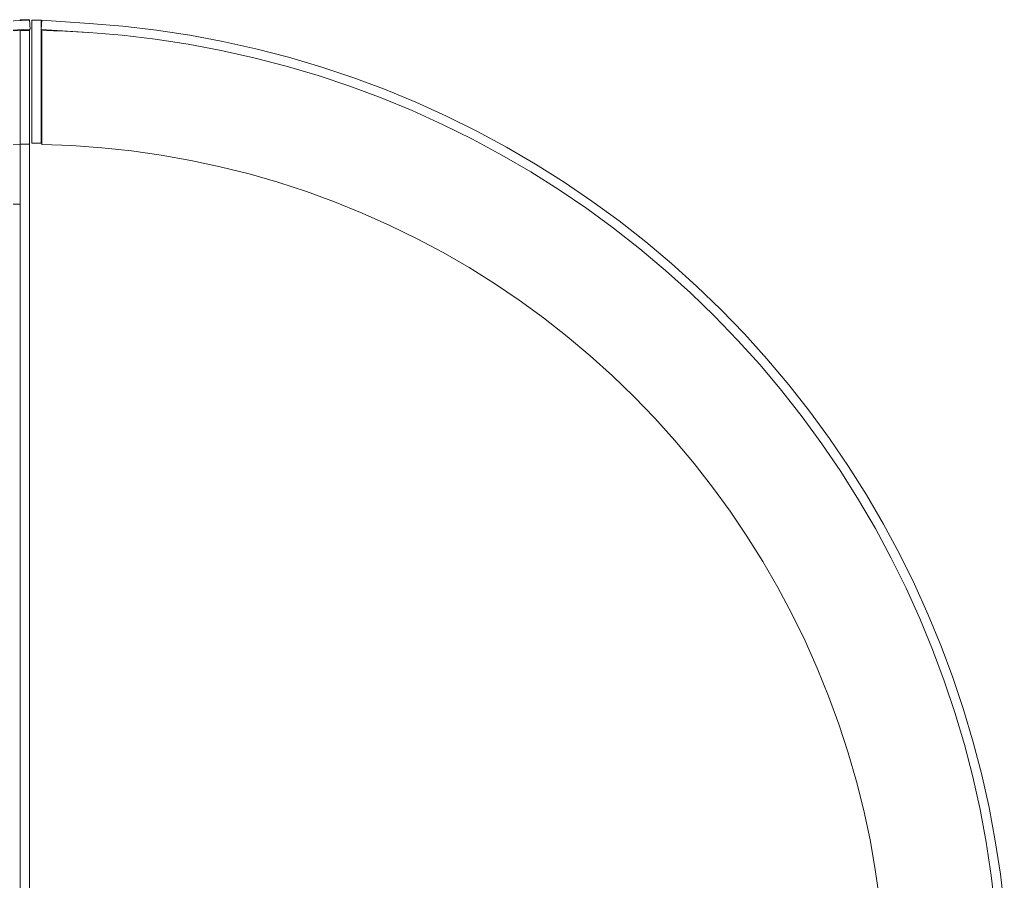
# Model space of a CAD drawing. Header units: inches. Extents: x -0.2 to 94.2, y 2.6 to 69.8.
# Drawn here: x 48.83 to 61.43, y 30.05 to 41.07 of the extents above; entities that cross this region are included whole.
import ezdxf

# ---------------------------------------------------------------- set-up
doc = ezdxf.new("R2010")
doc.units = ezdxf.units.IN
doc.layers.add('ZANO_R', color=7, linetype='Continuous', lineweight=0)

msp = doc.modelspace()

# ---------------------------------------------------------------- linework, layer by layer
at = {"layer": 'ZANO_R'}
for p, q in [((48.95276, 41.06871), (48.3431, 41.04209)), ((48.83358, 41.07377), (48.95169, 41.07377)), ((48.83358, 41.07377), (48.83358, 41.06351)), ((48.95169, 41.07377), (48.95169, 41.06867)), ((48.95791, 40.95071), (48.95276, 41.06871)), ((48.98185, 41.06702), (49.09996, 41.06702)), ((48.98185, 39.49221), (48.98185, 41.06702)), ((49.09996, 41.06702), (49.09996, 39.49221)), ((49.10768, 41.06702), (49.09996, 40.94916)), ((49.10768, 41.06702), (49.71662, 41.02711)), ((50.14704, 40.99148), (49.71662, 41.02711)), ((50.57599, 40.94112), (50.14704, 40.99148)), ((48.34825, 40.9241), (48.95791, 40.95071)), ((48.59157, 40.93234), (48.83358, 40.93583)), ((48.83358, 40.94529), (48.83358, 40.93597)), ((48.95169, 40.93597), (48.83358, 40.93597)), ((48.83358, 40.93597), (48.83358, 39.47927)), ((48.95169, 40.95044), (48.95169, 40.93597)), ((48.95169, 40.93597), (48.95169, 39.47927)), ((49.09996, 40.94916), (49.70889, 40.90925)), ((49.10916, 40.9341), (49.10916, 39.47715)), ((49.10916, 40.9341), (49.40255, 40.92555)), ((49.40255, 40.92555), (49.69566, 40.91011)), ((49.70889, 40.90925), (50.13528, 40.87396)), ((50.13528, 40.87396), (50.56021, 40.82407)), ((51.00296, 40.87608), (50.57599, 40.94112)), ((51.42745, 40.79645), (51.00296, 40.87608)), ((50.56021, 40.82407), (50.98318, 40.75964)), ((50.98318, 40.75964), (51.40369, 40.68075)), ((51.84897, 40.70231), (51.42745, 40.79645)), ((51.40369, 40.68075), (51.82125, 40.5875)), ((51.82125, 40.5875), (52.23537, 40.47999)), ((52.26701, 40.59378), (51.84897, 40.70231)), ((52.68108, 40.47099), (52.26701, 40.59378)), ((52.23537, 40.47999), (52.64556, 40.35834)), ((53.0907, 40.33407), (52.68108, 40.47099)), ((52.64556, 40.35834), (53.05134, 40.22271)), ((53.49538, 40.1832), (53.0907, 40.33407)), ((53.05134, 40.22271), (53.45223, 40.07325)), ((53.89466, 40.01854), (53.49538, 40.1832)), ((53.45223, 40.07325), (53.84777, 39.91014)), ((54.28806, 39.84029), (53.89466, 40.01854)), ((53.84777, 39.91014), (54.23748, 39.73356)), ((54.67512, 39.64867), (54.28806, 39.84029)), ((54.23748, 39.73356), (54.62091, 39.54373)), ((55.05538, 39.44389), (54.67512, 39.64867)), ((48.45982, 39.47077), (48.83358, 39.47911)), ((48.83358, 39.47911), (48.83358, 39.47927)), ((48.95169, 39.47927), (48.83358, 39.47927)), ((48.83358, 39.47911), (48.83358, 17.4319)), ((48.95169, 39.47927), (48.95169, 17.43206)), ((49.09996, 39.49221), (48.98185, 39.49221)), ((49.10916, 39.47715), (49.49258, 39.46294)), ((49.49258, 39.46294), (49.87527, 39.43539)), ((54.62091, 39.54373), (54.99761, 39.34087)), ((49.87527, 39.43539), (50.25678, 39.39454)), ((50.25678, 39.39454), (50.63663, 39.34045)), ((50.63663, 39.34045), (51.01436, 39.27316)), ((54.99761, 39.34087), (55.36713, 39.12522)), ((55.4284, 39.22619), (55.05538, 39.44389)), ((51.01436, 39.27316), (51.38953, 39.19277)), ((55.79374, 38.99584), (55.4284, 39.22619)), ((51.38953, 39.19277), (51.76167, 39.09938)), ((51.76167, 39.09938), (52.13034, 38.99309)), ((55.36713, 39.12522), (55.72904, 38.89703)), ((52.13034, 38.99309), (52.49508, 38.87403)), ((56.15097, 38.7531), (55.79374, 38.99584)), ((52.49508, 38.87403), (52.85546, 38.74236)), ((55.72904, 38.89703), (56.08292, 38.65656)), ((48.66035, 38.71155), (48.83358, 38.71155)), ((52.85546, 38.74236), (53.21104, 38.59822)), ((56.49967, 38.49826), (56.15097, 38.7531)), ((53.21104, 38.59822), (53.56139, 38.4418)), ((56.08292, 38.65656), (56.42835, 38.40411)), ((53.56139, 38.4418), (53.90608, 38.27328)), ((56.83942, 38.23162), (56.49967, 38.49826)), ((56.42835, 38.40411), (56.76492, 38.13996)), ((53.90608, 38.27328), (54.2447, 38.09286)), ((57.16984, 37.95348), (56.83942, 38.23162)), ((54.2447, 38.09286), (54.57684, 37.90077)), ((56.76492, 38.13996), (57.09224, 37.86444)), ((57.49053, 37.66419), (57.16984, 37.95348)), ((54.57684, 37.90077), (54.90209, 37.69724)), ((57.09224, 37.86444), (57.40993, 37.57786)), ((54.90209, 37.69724), (55.22006, 37.48251)), ((57.40993, 37.57786), (57.7176, 37.28055)), ((57.80112, 37.36407), (57.49053, 37.66419)), ((55.22006, 37.48251), (55.53036, 37.25685)), ((57.80112, 37.36407), (58.10124, 37.05348)), ((55.53036, 37.25685), (55.83262, 37.02053)), ((57.7176, 37.28055), (58.01491, 36.97288)), ((58.10124, 37.05348), (58.39053, 36.73279)), ((55.83262, 37.02053), (56.12648, 36.77383)), ((58.01491, 36.97288), (58.30149, 36.65519)), ((56.12648, 36.77383), (56.41157, 36.51705)), ((58.39053, 36.73279), (58.66867, 36.40237)), ((58.30149, 36.65519), (58.57702, 36.32787)), ((56.41157, 36.51705), (56.68756, 36.25051)), ((58.57702, 36.32787), (58.84116, 35.9913)), ((58.66867, 36.40237), (58.93531, 36.06262)), ((56.68756, 36.25051), (56.9541, 35.97452)), ((58.93531, 36.06262), (59.19015, 35.71392)), ((56.9541, 35.97452), (57.21088, 35.68943)), ((58.84116, 35.9913), (59.09361, 35.64587)), ((57.21088, 35.68943), (57.45758, 35.39557)), ((59.19015, 35.71392), (59.43289, 35.35669)), ((59.09361, 35.64587), (59.33408, 35.29199)), ((57.45758, 35.39557), (57.6939, 35.09331)), ((59.33408, 35.29199), (59.56227, 34.93008)), ((59.43289, 35.35669), (59.66324, 34.99135)), ((57.6939, 35.09331), (57.91956, 34.78301)), ((59.56227, 34.93008), (59.77792, 34.56055)), ((59.66324, 34.99135), (59.88094, 34.61833)), ((57.91956, 34.78301), (58.13429, 34.46504)), ((59.77792, 34.56055), (59.98078, 34.18386)), ((59.88094, 34.61833), (60.08572, 34.23807)), ((58.13429, 34.46504), (58.33782, 34.13979)), ((59.98078, 34.18386), (60.17061, 33.80043)), ((60.08572, 34.23807), (60.27734, 33.85101)), ((58.33782, 34.13979), (58.52991, 33.80765)), ((58.52991, 33.80765), (58.71033, 33.46903)), ((60.17061, 33.80043), (60.34719, 33.41072)), ((60.27734, 33.85101), (60.45559, 33.45761)), ((58.71033, 33.46903), (58.87885, 33.12434)), ((60.34719, 33.41072), (60.5103, 33.01518)), ((60.45559, 33.45761), (60.62025, 33.05833)), ((58.87885, 33.12434), (59.03527, 32.77399)), ((60.62025, 33.05833), (60.77112, 32.65365)), ((60.5103, 33.01518), (60.65976, 32.61429)), ((59.03527, 32.77399), (59.17941, 32.41841)), ((60.77112, 32.65365), (60.90804, 32.24403)), ((60.65976, 32.61429), (60.79539, 32.20851)), ((59.17941, 32.41841), (59.31108, 32.05803)), ((60.79539, 32.20851), (60.91704, 31.79832)), ((60.90804, 32.24403), (61.03083, 31.82995)), ((59.31108, 32.05803), (59.43014, 31.69329)), ((60.91704, 31.79832), (61.02455, 31.3842)), ((61.03083, 31.82995), (61.13936, 31.41192)), ((59.43014, 31.69329), (59.53643, 31.32462)), ((61.02455, 31.3842), (61.1178, 30.96664)), ((61.13936, 31.41192), (61.2335, 30.9904)), ((59.53643, 31.32462), (59.62982, 30.95248)), ((59.62982, 30.95248), (59.71021, 30.57731)), ((61.1178, 30.96664), (61.19669, 30.54613)), ((61.2335, 30.9904), (61.31313, 30.56591)), ((59.71021, 30.57731), (59.7775, 30.19958)), ((61.19669, 30.54613), (61.26112, 30.12316)), ((61.31313, 30.56591), (61.37817, 30.13894)), ((59.7775, 30.19958), (59.83159, 29.81973)), ((61.26112, 30.12316), (61.31101, 29.69823)), ((61.37817, 30.13894), (61.42853, 29.70999))]:
    msp.add_line(p, q, dxfattribs=at)

doc.saveas('drawing.dxf')
